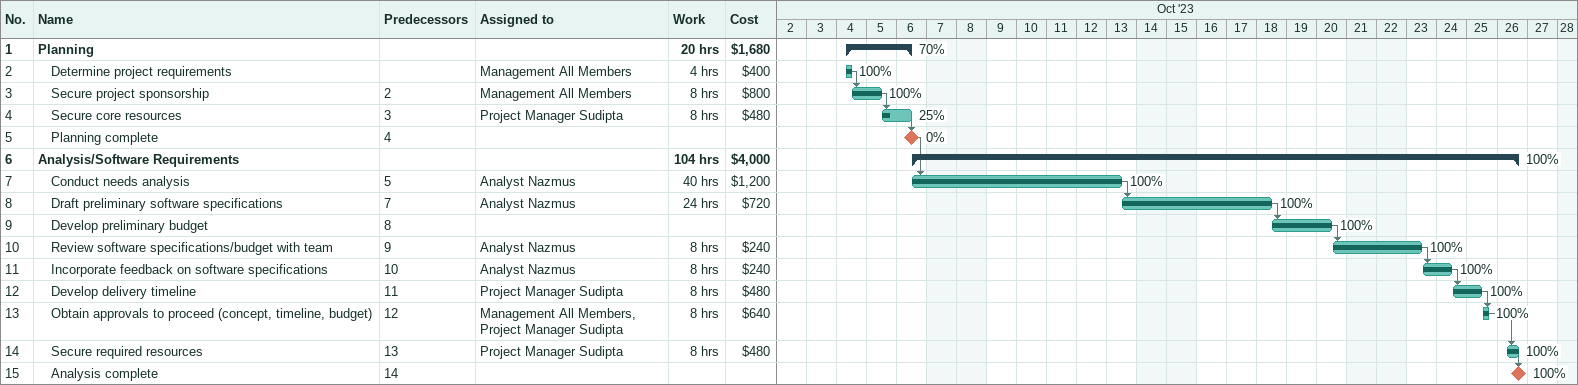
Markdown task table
| ID | Level | Task | Start | Finish | Predecessors | Resources | % complete | Work (h) | Cost ($) |
|---|---|---|---|---|---|---|---|---|---|
| 1 | 1 | **Planning** | 2023-10-04 | 2023-10-06 |  |  | 70 | 20 | 1680 |
| 2 | 2 | Determine project requirements | 2023-10-04 | 2023-10-04 |  | Management All Members | 100 | 4 | 400 |
| 3 | 2 | Secure project sponsorship | 2023-10-04 | 2023-10-05 | 2 | Management All Members | 100 | 8 | 800 |
| 4 | 2 | Secure core resources | 2023-10-05 | 2023-10-06 | 3 | Project Manager Sudipta | 25 | 8 | 480 |
| 5 | 2 | Planning complete (milestone) | 2023-10-06 | 2023-10-06 | 4 |  | 0 |  |  |
| 6 | 1 | **Analysis/Software Requirements** | 2023-10-06 | 2023-10-26 |  |  | 100 | 104 | 4000 |
| 7 | 2 | Conduct needs analysis | 2023-10-06 | 2023-10-13 | 5 | Analyst Nazmus | 100 | 40 | 1200 |
| 8 | 2 | Draft preliminary software specifications | 2023-10-13 | 2023-10-18 | 7 | Analyst Nazmus | 100 | 24 | 720 |
| 9 | 2 | Develop preliminary budget | 2023-10-18 | 2023-10-20 | 8 |  | 100 |  |  |
| 10 | 2 | Review software specifications/budget with team | 2023-10-20 | 2023-10-23 | 9 | Analyst Nazmus | 100 | 8 | 240 |
| 11 | 2 | Incorporate feedback on software specifications | 2023-10-23 | 2023-10-24 | 10 | Analyst Nazmus | 100 | 8 | 240 |
| 12 | 2 | Develop delivery timeline | 2023-10-24 | 2023-10-25 | 11 | Project Manager Sudipta | 100 | 8 | 480 |
| 13 | 2 | Obtain approvals to proceed (concept, timeline, budget) | 2023-10-25 | 2023-10-25 | 12 | Management All Members, Project Manager Sudipta | 100 | 8 | 640 |
| 14 | 2 | Secure required resources | 2023-10-26 | 2023-10-26 | 13 | Project Manager Sudipta | 100 | 8 | 480 |
| 15 | 2 | Analysis complete (milestone) | 2023-10-26 | 2023-10-26 | 14 |  | 100 |  |  |
